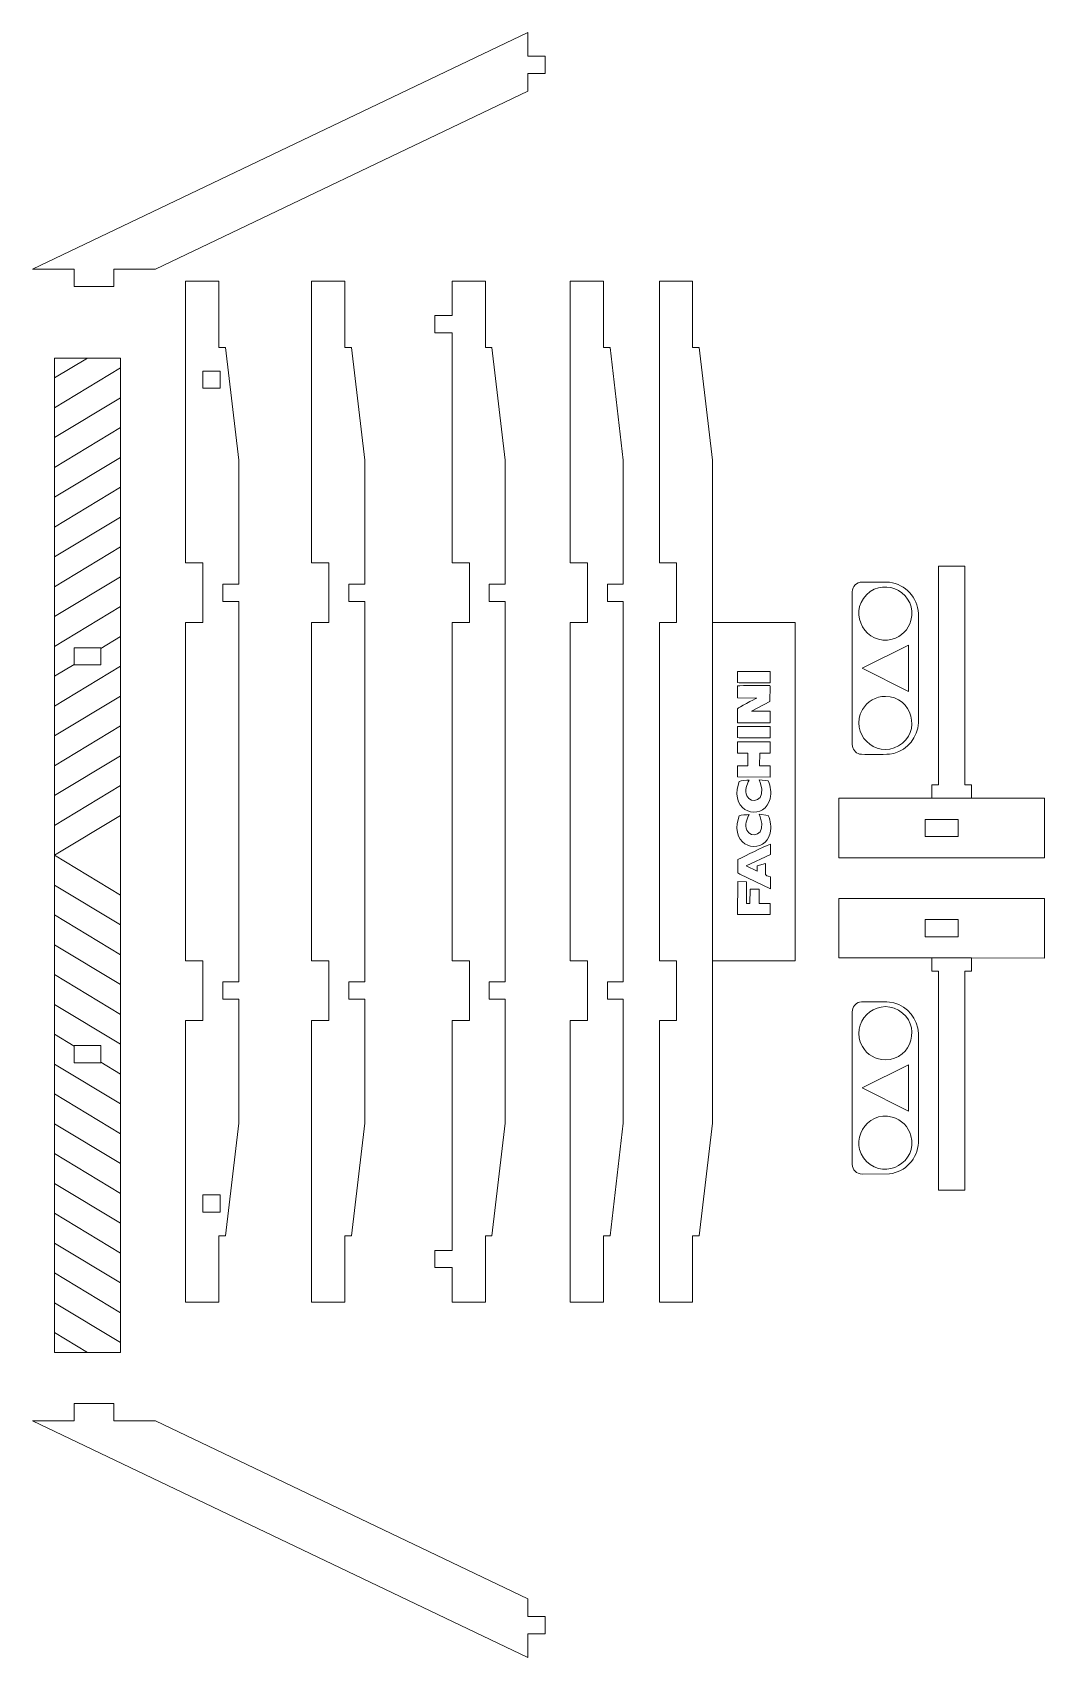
# Model space of a CAD drawing. Header units: centimetres. Extents: x -85 to 118, y -38 to 74.
# Drawn here: x -84.62 to -69.36, y -36.15 to -11.65 of the extents above; entities that cross this region are included whole.
import ezdxf

# ---------------------------------------------------------------- set-up
doc = ezdxf.new("R2010")
doc.units = ezdxf.units.CM
doc.header["$MEASUREMENT"] = 0

msp = doc.modelspace()

# ---------------------------------------------------------------- linework, layer by layer
at = {"lineweight": 9}
for points, knots in [([(-83.39231, -15.47604), (-83.39231, -15.47604), (-83.39231, -15.21606), (-83.39231, -15.21606), (-83.39231, -15.21606), (-83.39231, -15.21606), (-82.76474, -15.21606), (-82.76474, -15.21606), (-82.76474, -15.21606), (-82.76474, -15.21606), (-77.15073, -12.53289), (-77.15073, -12.53289), (-77.15073, -12.53289), (-77.15073, -12.53289), (-77.15073, -12.26291), (-77.15073, -12.26291), (-77.15073, -12.26291), (-77.15073, -12.26291), (-76.89074, -12.26291), (-76.89074, -12.26291), (-76.89074, -12.26291), (-76.89074, -12.26291), (-76.89074, -12.00292), (-76.89074, -12.00292), (-76.89074, -12.00292), (-76.89074, -12.00292), (-77.15073, -12.00292), (-77.15073, -12.00292), (-77.15073, -12.00292), (-77.15073, -12.00292), (-77.15073, -11.64626), (-77.15073, -11.64626), (-77.15073, -11.64626), (-77.15073, -11.64626), (-84.61983, -15.21606), (-84.61983, -15.21606), (-84.61983, -15.21606), (-84.61983, -15.21606), (-83.99227, -15.21606), (-83.99227, -15.21606), (-83.99227, -15.21606), (-83.99227, -15.21606), (-83.99227, -15.47604), (-83.99227, -15.47604), (-83.99227, -15.47604), (-83.99227, -15.47604), (-83.39231, -15.47604), (-83.39231, -15.47604)], [0, 0, 0, 0, 0.07692308, 0.07692308, 0.07692308, 0.07692308, 0.15384615, 0.15384615, 0.15384615, 0.15384615, 0.23076923, 0.23076923, 0.23076923, 0.23076923, 0.30769231, 0.30769231, 0.30769231, 0.30769231, 0.38461538, 0.38461538, 0.38461538, 0.38461538, 0.46153846, 0.46153846, 0.46153846, 0.46153846, 0.53846154, 0.53846154, 0.53846154, 0.53846154, 0.61538462, 0.61538462, 0.61538462, 0.61538462, 0.69230769, 0.69230769, 0.69230769, 0.69230769, 0.76923077, 0.76923077, 0.76923077, 0.76923077, 0.84615385, 0.84615385, 0.84615385, 0.84615385, 1, 1, 1, 1]), ([(-81.75046, -25.96543), (-81.75046, -25.96543), (-81.51048, -25.96543), (-81.51048, -25.96543), (-81.51048, -25.96543), (-81.51048, -25.96543), (-81.51048, -20.22577), (-81.51048, -20.22577), (-81.51048, -20.22577), (-81.51048, -20.22577), (-81.75046, -20.22577), (-81.75046, -20.22577), (-81.75046, -20.22577), (-81.75046, -20.22577), (-81.75046, -19.96578), (-81.75046, -19.96578), (-81.75046, -19.96578), (-81.75046, -19.96578), (-81.51048, -19.96578), (-81.51048, -19.96578), (-81.51048, -19.96578), (-81.51048, -19.96578), (-81.51048, -18.09589), (-81.51048, -18.09589), (-81.51048, -18.09589), (-81.51048, -18.09589), (-81.71047, -16.39599), (-81.71047, -16.39599), (-81.71047, -16.39599), (-81.71047, -16.39599), (-81.81046, -16.39599), (-81.81046, -16.39599), (-81.81046, -16.39599), (-81.81046, -16.39599), (-81.81046, -15.39605), (-81.81046, -15.39605), (-81.81046, -15.39605), (-81.81046, -15.39605), (-82.31043, -15.39605), (-82.31043, -15.39605), (-82.31043, -15.39605), (-82.31043, -15.39605), (-82.31043, -19.6458), (-82.31043, -19.6458), (-82.31043, -19.6458), (-82.31043, -19.6458), (-82.05044, -19.6458), (-82.05044, -19.6458), (-82.05044, -19.6458), (-82.05044, -19.6458), (-82.05044, -20.54575), (-82.05044, -20.54575), (-82.05044, -20.54575), (-82.05044, -20.54575), (-82.31043, -20.54575), (-82.31043, -20.54575), (-82.31043, -20.54575), (-82.31043, -20.54575), (-82.31043, -25.64545), (-82.31043, -25.64545), (-82.31043, -25.64545), (-82.31043, -25.64545), (-82.05044, -25.64545), (-82.05044, -25.64545), (-82.05044, -25.64545), (-82.05044, -25.64545), (-82.05044, -26.54539), (-82.05044, -26.54539), (-82.05044, -26.54539), (-82.05044, -26.54539), (-82.31043, -26.54539), (-82.31043, -26.54539), (-82.31043, -26.54539), (-82.31043, -26.54539), (-82.31043, -30.79515), (-82.31043, -30.79515), (-82.31043, -30.79515), (-82.31043, -30.79515), (-81.81046, -30.79515), (-81.81046, -30.79515), (-81.81046, -30.79515), (-81.81046, -30.79515), (-81.81046, -29.79521), (-81.81046, -29.79521), (-81.81046, -29.79521), (-81.81046, -29.79521), (-81.71047, -29.79521), (-81.71047, -29.79521), (-81.71047, -29.79521), (-81.71047, -29.79521), (-81.51048, -28.0953), (-81.51048, -28.0953), (-81.51048, -28.0953), (-81.51048, -28.0953), (-81.51048, -26.22541), (-81.51048, -26.22541), (-81.51048, -26.22541), (-81.51048, -26.22541), (-81.75046, -26.22541), (-81.75046, -26.22541), (-81.75046, -26.22541), (-81.75046, -26.22541), (-81.75046, -25.96543), (-81.75046, -25.96543)], [0, 0, 0, 0, 0.03703704, 0.03703704, 0.03703704, 0.03703704, 0.07407407, 0.07407407, 0.07407407, 0.07407407, 0.11111111, 0.11111111, 0.11111111, 0.11111111, 0.14814815, 0.14814815, 0.14814815, 0.14814815, 0.18518519, 0.18518519, 0.18518519, 0.18518519, 0.22222222, 0.22222222, 0.22222222, 0.22222222, 0.25925926, 0.25925926, 0.25925926, 0.25925926, 0.2962963, 0.2962963, 0.2962963, 0.2962963, 0.33333333, 0.33333333, 0.33333333, 0.33333333, 0.37037037, 0.37037037, 0.37037037, 0.37037037, 0.40740741, 0.40740741, 0.40740741, 0.40740741, 0.44444444, 0.44444444, 0.44444444, 0.44444444, 0.48148148, 0.48148148, 0.48148148, 0.48148148, 0.51851852, 0.51851852, 0.51851852, 0.51851852, 0.55555556, 0.55555556, 0.55555556, 0.55555556, 0.59259259, 0.59259259, 0.59259259, 0.59259259, 0.62962963, 0.62962963, 0.62962963, 0.62962963, 0.66666667, 0.66666667, 0.66666667, 0.66666667, 0.7037037, 0.7037037, 0.7037037, 0.7037037, 0.74074074, 0.74074074, 0.74074074, 0.74074074, 0.77777778, 0.77777778, 0.77777778, 0.77777778, 0.81481481, 0.81481481, 0.81481481, 0.81481481, 0.85185185, 0.85185185, 0.85185185, 0.85185185, 0.88888889, 0.88888889, 0.88888889, 0.88888889, 0.92592593, 0.92592593, 0.92592593, 0.92592593, 1, 1, 1, 1]), ([(-79.85057, -25.96543), (-79.85057, -25.96543), (-79.61059, -25.96543), (-79.61059, -25.96543), (-79.61059, -25.96543), (-79.61059, -25.96543), (-79.61059, -20.22577), (-79.61059, -20.22577), (-79.61059, -20.22577), (-79.61059, -20.22577), (-79.85057, -20.22577), (-79.85057, -20.22577), (-79.85057, -20.22577), (-79.85057, -20.22577), (-79.85057, -19.96578), (-79.85057, -19.96578), (-79.85057, -19.96578), (-79.85057, -19.96578), (-79.61059, -19.96578), (-79.61059, -19.96578), (-79.61059, -19.96578), (-79.61059, -19.96578), (-79.61059, -18.09589), (-79.61059, -18.09589), (-79.61059, -18.09589), (-79.61059, -18.09589), (-79.81058, -16.39599), (-79.81058, -16.39599), (-79.81058, -16.39599), (-79.81058, -16.39599), (-79.91057, -16.39599), (-79.91057, -16.39599), (-79.91057, -16.39599), (-79.91057, -16.39599), (-79.91057, -15.39605), (-79.91057, -15.39605), (-79.91057, -15.39605), (-79.91057, -15.39605), (-80.41054, -15.39605), (-80.41054, -15.39605), (-80.41054, -15.39605), (-80.41054, -15.39605), (-80.41054, -19.6458), (-80.41054, -19.6458), (-80.41054, -19.6458), (-80.41054, -19.6458), (-80.15056, -19.6458), (-80.15056, -19.6458), (-80.15056, -19.6458), (-80.15056, -19.6458), (-80.15056, -20.54575), (-80.15056, -20.54575), (-80.15056, -20.54575), (-80.15056, -20.54575), (-80.41054, -20.54575), (-80.41054, -20.54575), (-80.41054, -20.54575), (-80.41054, -20.54575), (-80.41054, -25.64545), (-80.41054, -25.64545), (-80.41054, -25.64545), (-80.41054, -25.64545), (-80.15056, -25.64545), (-80.15056, -25.64545), (-80.15056, -25.64545), (-80.15056, -25.64545), (-80.15056, -26.54539), (-80.15056, -26.54539), (-80.15056, -26.54539), (-80.15056, -26.54539), (-80.41054, -26.54539), (-80.41054, -26.54539), (-80.41054, -26.54539), (-80.41054, -26.54539), (-80.41054, -30.79515), (-80.41054, -30.79515), (-80.41054, -30.79515), (-80.41054, -30.79515), (-79.91057, -30.79515), (-79.91057, -30.79515), (-79.91057, -30.79515), (-79.91057, -30.79515), (-79.91057, -29.79521), (-79.91057, -29.79521), (-79.91057, -29.79521), (-79.91057, -29.79521), (-79.81058, -29.79521), (-79.81058, -29.79521), (-79.81058, -29.79521), (-79.81058, -29.79521), (-79.61059, -28.0953), (-79.61059, -28.0953), (-79.61059, -28.0953), (-79.61059, -28.0953), (-79.61059, -26.22541), (-79.61059, -26.22541), (-79.61059, -26.22541), (-79.61059, -26.22541), (-79.85057, -26.22541), (-79.85057, -26.22541), (-79.85057, -26.22541), (-79.85057, -26.22541), (-79.85057, -25.96543), (-79.85057, -25.96543)], [0, 0, 0, 0, 0.03703704, 0.03703704, 0.03703704, 0.03703704, 0.07407407, 0.07407407, 0.07407407, 0.07407407, 0.11111111, 0.11111111, 0.11111111, 0.11111111, 0.14814815, 0.14814815, 0.14814815, 0.14814815, 0.18518519, 0.18518519, 0.18518519, 0.18518519, 0.22222222, 0.22222222, 0.22222222, 0.22222222, 0.25925926, 0.25925926, 0.25925926, 0.25925926, 0.2962963, 0.2962963, 0.2962963, 0.2962963, 0.33333333, 0.33333333, 0.33333333, 0.33333333, 0.37037037, 0.37037037, 0.37037037, 0.37037037, 0.40740741, 0.40740741, 0.40740741, 0.40740741, 0.44444444, 0.44444444, 0.44444444, 0.44444444, 0.48148148, 0.48148148, 0.48148148, 0.48148148, 0.51851852, 0.51851852, 0.51851852, 0.51851852, 0.55555556, 0.55555556, 0.55555556, 0.55555556, 0.59259259, 0.59259259, 0.59259259, 0.59259259, 0.62962963, 0.62962963, 0.62962963, 0.62962963, 0.66666667, 0.66666667, 0.66666667, 0.66666667, 0.7037037, 0.7037037, 0.7037037, 0.7037037, 0.74074074, 0.74074074, 0.74074074, 0.74074074, 0.77777778, 0.77777778, 0.77777778, 0.77777778, 0.81481481, 0.81481481, 0.81481481, 0.81481481, 0.85185185, 0.85185185, 0.85185185, 0.85185185, 0.88888889, 0.88888889, 0.88888889, 0.88888889, 0.92592593, 0.92592593, 0.92592593, 0.92592593, 1, 1, 1, 1]), ([(-77.7307, -25.96543), (-77.7307, -25.96543), (-77.49071, -25.96543), (-77.49071, -25.96543), (-77.49071, -25.96543), (-77.49071, -25.96543), (-77.49071, -20.22577), (-77.49071, -20.22577), (-77.49071, -20.22577), (-77.49071, -20.22577), (-77.7307, -20.22577), (-77.7307, -20.22577), (-77.7307, -20.22577), (-77.7307, -20.22577), (-77.7307, -19.96578), (-77.7307, -19.96578), (-77.7307, -19.96578), (-77.7307, -19.96578), (-77.49071, -19.96578), (-77.49071, -19.96578), (-77.49071, -19.96578), (-77.49071, -19.96578), (-77.49071, -18.09589), (-77.49071, -18.09589), (-77.49071, -18.09589), (-77.49071, -18.09589), (-77.6907, -16.39599), (-77.6907, -16.39599), (-77.6907, -16.39599), (-77.6907, -16.39599), (-77.79069, -16.39599), (-77.79069, -16.39599), (-77.79069, -16.39599), (-77.79069, -16.39599), (-77.79069, -15.39605), (-77.79069, -15.39605), (-77.79069, -15.39605), (-77.79069, -15.39605), (-78.29066, -15.39605), (-78.29066, -15.39605), (-78.29066, -15.39605), (-78.29066, -15.39605), (-78.29066, -15.91602), (-78.29066, -15.91602), (-78.29066, -15.91602), (-78.29066, -15.91602), (-78.55065, -15.91602), (-78.55065, -15.91602), (-78.55065, -15.91602), (-78.55065, -15.91602), (-78.55065, -16.176), (-78.55065, -16.176), (-78.55065, -16.176), (-78.55065, -16.176), (-78.29066, -16.176), (-78.29066, -16.176), (-78.29066, -16.176), (-78.29066, -16.176), (-78.29066, -19.6458), (-78.29066, -19.6458), (-78.29066, -19.6458), (-78.29066, -19.6458), (-78.03068, -19.6458), (-78.03068, -19.6458), (-78.03068, -19.6458), (-78.03068, -19.6458), (-78.03068, -20.54575), (-78.03068, -20.54575), (-78.03068, -20.54575), (-78.03068, -20.54575), (-78.29066, -20.54575), (-78.29066, -20.54575), (-78.29066, -20.54575), (-78.29066, -20.54575), (-78.29066, -25.64545), (-78.29066, -25.64545), (-78.29066, -25.64545), (-78.29066, -25.64545), (-78.03068, -25.64545), (-78.03068, -25.64545), (-78.03068, -25.64545), (-78.03068, -25.64545), (-78.03068, -26.54539), (-78.03068, -26.54539), (-78.03068, -26.54539), (-78.03068, -26.54539), (-78.29066, -26.54539), (-78.29066, -26.54539), (-78.29066, -26.54539), (-78.29066, -26.54539), (-78.29066, -30.01519), (-78.29066, -30.01519), (-78.29066, -30.01519), (-78.29066, -30.01519), (-78.55065, -30.01519), (-78.55065, -30.01519), (-78.55065, -30.01519), (-78.55065, -30.01519), (-78.55065, -30.27518), (-78.55065, -30.27518), (-78.55065, -30.27518), (-78.55065, -30.27518), (-78.29066, -30.27518), (-78.29066, -30.27518), (-78.29066, -30.27518), (-78.29066, -30.27518), (-78.29066, -30.79515), (-78.29066, -30.79515), (-78.29066, -30.79515), (-78.29066, -30.79515), (-77.79069, -30.79515), (-77.79069, -30.79515), (-77.79069, -30.79515), (-77.79069, -30.79515), (-77.79069, -29.79521), (-77.79069, -29.79521), (-77.79069, -29.79521), (-77.79069, -29.79521), (-77.6907, -29.79521), (-77.6907, -29.79521), (-77.6907, -29.79521), (-77.6907, -29.79521), (-77.49071, -28.0953), (-77.49071, -28.0953), (-77.49071, -28.0953), (-77.49071, -28.0953), (-77.49071, -26.22541), (-77.49071, -26.22541), (-77.49071, -26.22541), (-77.49071, -26.22541), (-77.7307, -26.22541), (-77.7307, -26.22541), (-77.7307, -26.22541), (-77.7307, -26.22541), (-77.7307, -25.96543), (-77.7307, -25.96543)], [0, 0, 0, 0, 0.02857143, 0.02857143, 0.02857143, 0.02857143, 0.05714286, 0.05714286, 0.05714286, 0.05714286, 0.08571429, 0.08571429, 0.08571429, 0.08571429, 0.11428571, 0.11428571, 0.11428571, 0.11428571, 0.14285714, 0.14285714, 0.14285714, 0.14285714, 0.17142857, 0.17142857, 0.17142857, 0.17142857, 0.2, 0.2, 0.2, 0.2, 0.22857143, 0.22857143, 0.22857143, 0.22857143, 0.25714286, 0.25714286, 0.25714286, 0.25714286, 0.28571429, 0.28571429, 0.28571429, 0.28571429, 0.31428571, 0.31428571, 0.31428571, 0.31428571, 0.34285714, 0.34285714, 0.34285714, 0.34285714, 0.37142857, 0.37142857, 0.37142857, 0.37142857, 0.4, 0.4, 0.4, 0.4, 0.42857143, 0.42857143, 0.42857143, 0.42857143, 0.45714286, 0.45714286, 0.45714286, 0.45714286, 0.48571429, 0.48571429, 0.48571429, 0.48571429, 0.51428571, 0.51428571, 0.51428571, 0.51428571, 0.54285714, 0.54285714, 0.54285714, 0.54285714, 0.57142857, 0.57142857, 0.57142857, 0.57142857, 0.6, 0.6, 0.6, 0.6, 0.62857143, 0.62857143, 0.62857143, 0.62857143, 0.65714286, 0.65714286, 0.65714286, 0.65714286, 0.68571429, 0.68571429, 0.68571429, 0.68571429, 0.71428571, 0.71428571, 0.71428571, 0.71428571, 0.74285714, 0.74285714, 0.74285714, 0.74285714, 0.77142857, 0.77142857, 0.77142857, 0.77142857, 0.8, 0.8, 0.8, 0.8, 0.82857143, 0.82857143, 0.82857143, 0.82857143, 0.85714286, 0.85714286, 0.85714286, 0.85714286, 0.88571429, 0.88571429, 0.88571429, 0.88571429, 0.91428571, 0.91428571, 0.91428571, 0.91428571, 0.94285714, 0.94285714, 0.94285714, 0.94285714, 1, 1, 1, 1]), ([(-75.9508, -25.96543), (-75.9508, -25.96543), (-75.71081, -25.96543), (-75.71081, -25.96543), (-75.71081, -25.96543), (-75.71081, -25.96543), (-75.71081, -20.22577), (-75.71081, -20.22577), (-75.71081, -20.22577), (-75.71081, -20.22577), (-75.9508, -20.22577), (-75.9508, -20.22577), (-75.9508, -20.22577), (-75.9508, -20.22577), (-75.9508, -19.96578), (-75.9508, -19.96578), (-75.9508, -19.96578), (-75.9508, -19.96578), (-75.71081, -19.96578), (-75.71081, -19.96578), (-75.71081, -19.96578), (-75.71081, -19.96578), (-75.71081, -18.09589), (-75.71081, -18.09589), (-75.71081, -18.09589), (-75.71081, -18.09589), (-75.9108, -16.39599), (-75.9108, -16.39599), (-75.9108, -16.39599), (-75.9108, -16.39599), (-76.0108, -16.39599), (-76.0108, -16.39599), (-76.0108, -16.39599), (-76.0108, -16.39599), (-76.0108, -15.39605), (-76.0108, -15.39605), (-76.0108, -15.39605), (-76.0108, -15.39605), (-76.51077, -15.39605), (-76.51077, -15.39605), (-76.51077, -15.39605), (-76.51077, -15.39605), (-76.51077, -19.6458), (-76.51077, -19.6458), (-76.51077, -19.6458), (-76.51077, -19.6458), (-76.25078, -19.6458), (-76.25078, -19.6458), (-76.25078, -19.6458), (-76.25078, -19.6458), (-76.25078, -20.54575), (-76.25078, -20.54575), (-76.25078, -20.54575), (-76.25078, -20.54575), (-76.51077, -20.54575), (-76.51077, -20.54575), (-76.51077, -20.54575), (-76.51077, -20.54575), (-76.51077, -25.64545), (-76.51077, -25.64545), (-76.51077, -25.64545), (-76.51077, -25.64545), (-76.25078, -25.64545), (-76.25078, -25.64545), (-76.25078, -25.64545), (-76.25078, -25.64545), (-76.25078, -26.54539), (-76.25078, -26.54539), (-76.25078, -26.54539), (-76.25078, -26.54539), (-76.51077, -26.54539), (-76.51077, -26.54539), (-76.51077, -26.54539), (-76.51077, -26.54539), (-76.51077, -30.79515), (-76.51077, -30.79515), (-76.51077, -30.79515), (-76.51077, -30.79515), (-76.0108, -30.79515), (-76.0108, -30.79515), (-76.0108, -30.79515), (-76.0108, -30.79515), (-76.0108, -29.79521), (-76.0108, -29.79521), (-76.0108, -29.79521), (-76.0108, -29.79521), (-75.9108, -29.79521), (-75.9108, -29.79521), (-75.9108, -29.79521), (-75.9108, -29.79521), (-75.71081, -28.0953), (-75.71081, -28.0953), (-75.71081, -28.0953), (-75.71081, -28.0953), (-75.71081, -26.22541), (-75.71081, -26.22541), (-75.71081, -26.22541), (-75.71081, -26.22541), (-75.9508, -26.22541), (-75.9508, -26.22541), (-75.9508, -26.22541), (-75.9508, -26.22541), (-75.9508, -25.96543), (-75.9508, -25.96543)], [0, 0, 0, 0, 0.03703704, 0.03703704, 0.03703704, 0.03703704, 0.07407407, 0.07407407, 0.07407407, 0.07407407, 0.11111111, 0.11111111, 0.11111111, 0.11111111, 0.14814815, 0.14814815, 0.14814815, 0.14814815, 0.18518519, 0.18518519, 0.18518519, 0.18518519, 0.22222222, 0.22222222, 0.22222222, 0.22222222, 0.25925926, 0.25925926, 0.25925926, 0.25925926, 0.2962963, 0.2962963, 0.2962963, 0.2962963, 0.33333333, 0.33333333, 0.33333333, 0.33333333, 0.37037037, 0.37037037, 0.37037037, 0.37037037, 0.40740741, 0.40740741, 0.40740741, 0.40740741, 0.44444444, 0.44444444, 0.44444444, 0.44444444, 0.48148148, 0.48148148, 0.48148148, 0.48148148, 0.51851852, 0.51851852, 0.51851852, 0.51851852, 0.55555556, 0.55555556, 0.55555556, 0.55555556, 0.59259259, 0.59259259, 0.59259259, 0.59259259, 0.62962963, 0.62962963, 0.62962963, 0.62962963, 0.66666667, 0.66666667, 0.66666667, 0.66666667, 0.7037037, 0.7037037, 0.7037037, 0.7037037, 0.74074074, 0.74074074, 0.74074074, 0.74074074, 0.77777778, 0.77777778, 0.77777778, 0.77777778, 0.81481481, 0.81481481, 0.81481481, 0.81481481, 0.85185185, 0.85185185, 0.85185185, 0.85185185, 0.88888889, 0.88888889, 0.88888889, 0.88888889, 0.92592593, 0.92592593, 0.92592593, 0.92592593, 1, 1, 1, 1]), ([(-74.36589, -25.64545), (-74.36589, -25.64545), (-73.11597, -25.64545), (-73.11597, -25.64545), (-73.11597, -25.64545), (-73.11597, -25.64545), (-73.11597, -20.54575), (-73.11597, -20.54575), (-73.11597, -20.54575), (-73.11597, -20.54575), (-74.36589, -20.54575), (-74.36589, -20.54575), (-74.36589, -20.54575), (-74.36589, -20.54575), (-74.36589, -18.09589), (-74.36589, -18.09589), (-74.36589, -18.09589), (-74.36589, -18.09589), (-74.56588, -16.39599), (-74.56588, -16.39599), (-74.56588, -16.39599), (-74.56588, -16.39599), (-74.66587, -16.39599), (-74.66587, -16.39599), (-74.66587, -16.39599), (-74.66587, -16.39599), (-74.66587, -15.39605), (-74.66587, -15.39605), (-74.66587, -15.39605), (-74.66587, -15.39605), (-75.16585, -15.39605), (-75.16585, -15.39605), (-75.16585, -15.39605), (-75.16585, -15.39605), (-75.16585, -19.6458), (-75.16585, -19.6458), (-75.16585, -19.6458), (-75.16585, -19.6458), (-74.90586, -19.6458), (-74.90586, -19.6458), (-74.90586, -19.6458), (-74.90586, -19.6458), (-74.90586, -20.54575), (-74.90586, -20.54575), (-74.90586, -20.54575), (-74.90586, -20.54575), (-75.16585, -20.54575), (-75.16585, -20.54575), (-75.16585, -20.54575), (-75.16585, -20.54575), (-75.16585, -25.64545), (-75.16585, -25.64545), (-75.16585, -25.64545), (-75.16585, -25.64545), (-74.90586, -25.64545), (-74.90586, -25.64545), (-74.90586, -25.64545), (-74.90586, -25.64545), (-74.90586, -26.54539), (-74.90586, -26.54539), (-74.90586, -26.54539), (-74.90586, -26.54539), (-75.16585, -26.54539), (-75.16585, -26.54539), (-75.16585, -26.54539), (-75.16585, -26.54539), (-75.16585, -30.79515), (-75.16585, -30.79515), (-75.16585, -30.79515), (-75.16585, -30.79515), (-74.66587, -30.79515), (-74.66587, -30.79515), (-74.66587, -30.79515), (-74.66587, -30.79515), (-74.66587, -29.79521), (-74.66587, -29.79521), (-74.66587, -29.79521), (-74.66587, -29.79521), (-74.56588, -29.79521), (-74.56588, -29.79521), (-74.56588, -29.79521), (-74.56588, -29.79521), (-74.36589, -28.0953), (-74.36589, -28.0953), (-74.36589, -28.0953), (-74.36589, -28.0953), (-74.36589, -25.64545), (-74.36589, -25.64545)], [0, 0, 0, 0, 0.04347826, 0.04347826, 0.04347826, 0.04347826, 0.08695652, 0.08695652, 0.08695652, 0.08695652, 0.13043478, 0.13043478, 0.13043478, 0.13043478, 0.17391304, 0.17391304, 0.17391304, 0.17391304, 0.2173913, 0.2173913, 0.2173913, 0.2173913, 0.26086957, 0.26086957, 0.26086957, 0.26086957, 0.30434783, 0.30434783, 0.30434783, 0.30434783, 0.34782609, 0.34782609, 0.34782609, 0.34782609, 0.39130435, 0.39130435, 0.39130435, 0.39130435, 0.43478261, 0.43478261, 0.43478261, 0.43478261, 0.47826087, 0.47826087, 0.47826087, 0.47826087, 0.52173913, 0.52173913, 0.52173913, 0.52173913, 0.56521739, 0.56521739, 0.56521739, 0.56521739, 0.60869565, 0.60869565, 0.60869565, 0.60869565, 0.65217391, 0.65217391, 0.65217391, 0.65217391, 0.69565217, 0.69565217, 0.69565217, 0.69565217, 0.73913043, 0.73913043, 0.73913043, 0.73913043, 0.7826087, 0.7826087, 0.7826087, 0.7826087, 0.82608696, 0.82608696, 0.82608696, 0.82608696, 0.86956522, 0.86956522, 0.86956522, 0.86956522, 0.91304348, 0.91304348, 0.91304348, 0.91304348, 1, 1, 1, 1]), ([(-83.29037, -16.55598), (-83.29037, -16.55598), (-83.29037, -31.5551), (-83.29037, -31.5551), (-83.29037, -31.5551), (-83.62368, -31.5551), (-83.957, -31.5551), (-84.29031, -31.5551), (-84.29031, -31.5551), (-84.29031, -31.5551), (-84.29031, -16.55598), (-84.29031, -16.55598), (-84.29031, -16.55598), (-84.29031, -16.55598), (-83.29037, -16.55598), (-83.29037, -16.55598)], [0, 0, 0, 0, 0.2, 0.2, 0.2, 0.2, 0.4, 0.4, 0.4, 0.4, 0.6, 0.6, 0.6, 0.6, 1, 1, 1, 1]), ([(-82.05044, -17.01263), (-82.05044, -17.01263), (-81.79046, -17.01263), (-81.79046, -17.01263), (-81.79046, -17.01263), (-81.79046, -17.01263), (-81.79046, -16.75264), (-81.79046, -16.75264), (-81.79046, -16.75264), (-81.79046, -16.75264), (-82.05044, -16.75264), (-82.05044, -16.75264), (-82.05044, -16.75264), (-82.05044, -16.75264), (-82.05044, -17.01263), (-82.05044, -17.01263)], [0, 0, 0, 0, 0.2, 0.2, 0.2, 0.2, 0.4, 0.4, 0.4, 0.4, 0.6, 0.6, 0.6, 0.6, 1, 1, 1, 1]), ([(-71.05836, -23.19421), (-71.05836, -23.19421), (-71.05717, -23.1954), (-71.05717, -23.1954), (-71.05717, -23.1954), (-71.05717, -23.1954), (-72.45827, -23.1954), (-72.45827, -23.1954), (-72.45827, -23.1954), (-72.45827, -23.1954), (-72.45827, -24.09415), (-72.45827, -24.09415), (-72.45827, -24.09415), (-72.45827, -24.09415), (-69.35846, -24.09415), (-69.35846, -24.09415), (-69.35846, -24.09415), (-69.35846, -24.09415), (-69.35846, -23.19421), (-69.35846, -23.19421), (-69.35846, -23.19421), (-69.35846, -23.19421), (-70.45839, -23.1954), (-70.45839, -23.1954), (-70.45839, -23.1954), (-70.45839, -23.1954), (-70.45839, -23.19421), (-70.45839, -23.19421), (-70.45839, -23.19421), (-70.45839, -23.19421), (-70.45839, -22.99422), (-70.45839, -22.99422), (-70.45839, -22.99422), (-70.45839, -22.99422), (-70.55838, -22.99422), (-70.55838, -22.99422), (-70.55838, -22.99422), (-70.55838, -22.99422), (-70.55838, -19.69441), (-70.55838, -19.69441), (-70.55838, -19.69441), (-70.55838, -19.69441), (-70.95836, -19.69441), (-70.95836, -19.69441), (-70.95836, -19.69441), (-70.95836, -19.69441), (-70.95836, -22.99422), (-70.95836, -22.99422), (-70.95836, -22.99422), (-70.95836, -22.99422), (-71.05836, -22.99422), (-71.05836, -22.99422), (-71.05836, -22.99422), (-71.05836, -22.99422), (-71.05836, -23.19421), (-71.05836, -23.19421)], [0, 0, 0, 0, 0.06666667, 0.06666667, 0.06666667, 0.06666667, 0.13333333, 0.13333333, 0.13333333, 0.13333333, 0.2, 0.2, 0.2, 0.2, 0.26666667, 0.26666667, 0.26666667, 0.26666667, 0.33333333, 0.33333333, 0.33333333, 0.33333333, 0.4, 0.4, 0.4, 0.4, 0.46666667, 0.46666667, 0.46666667, 0.46666667, 0.53333333, 0.53333333, 0.53333333, 0.53333333, 0.6, 0.6, 0.6, 0.6, 0.66666667, 0.66666667, 0.66666667, 0.66666667, 0.73333333, 0.73333333, 0.73333333, 0.73333333, 0.8, 0.8, 0.8, 0.8, 0.86666667, 0.86666667, 0.86666667, 0.86666667, 1, 1, 1, 1]), ([(-83.59035, -20.92572), (-83.59035, -20.92572), (-83.99033, -20.92572), (-83.99033, -20.92572), (-83.99033, -20.92572), (-83.99033, -20.92572), (-83.99033, -21.18571), (-83.99033, -21.18571), (-83.99033, -21.18571), (-83.99033, -21.18571), (-83.59035, -21.18571), (-83.59035, -21.18571), (-83.59035, -21.18571), (-83.59035, -21.18571), (-83.59035, -20.92572), (-83.59035, -20.92572)], [0, 0, 0, 0, 0.2, 0.2, 0.2, 0.2, 0.4, 0.4, 0.4, 0.4, 0.6, 0.6, 0.6, 0.6, 1, 1, 1, 1]), ([(-70.65838, -23.77417), (-70.65838, -23.77417), (-70.65838, -23.51419), (-70.65838, -23.51419), (-70.65838, -23.51419), (-70.65838, -23.51419), (-71.15835, -23.51419), (-71.15835, -23.51419), (-71.15835, -23.51419), (-71.15835, -23.51419), (-71.15835, -23.77417), (-71.15835, -23.77417), (-71.15835, -23.77417), (-71.15835, -23.77417), (-70.65838, -23.77417), (-70.65838, -23.77417)], [0, 0, 0, 0, 0.2, 0.2, 0.2, 0.2, 0.4, 0.4, 0.4, 0.4, 0.6, 0.6, 0.6, 0.6, 1, 1, 1, 1]), ([(-71.05836, -25.60545), (-71.05836, -25.60545), (-71.05717, -25.60426), (-71.05717, -25.60426), (-71.05717, -25.60426), (-71.05717, -25.60426), (-72.45827, -25.60426), (-72.45827, -25.60426), (-72.45827, -25.60426), (-72.45827, -25.60426), (-72.45827, -24.70551), (-72.45827, -24.70551), (-72.45827, -24.70551), (-72.45827, -24.70551), (-69.35846, -24.70551), (-69.35846, -24.70551), (-69.35846, -24.70551), (-69.35846, -24.70551), (-69.35846, -25.60545), (-69.35846, -25.60545), (-69.35846, -25.60545), (-69.35846, -25.60545), (-70.45839, -25.60426), (-70.45839, -25.60426), (-70.45839, -25.60426), (-70.45839, -25.60426), (-70.45839, -25.60545), (-70.45839, -25.60545), (-70.45839, -25.60545), (-70.45839, -25.60545), (-70.45839, -25.80544), (-70.45839, -25.80544), (-70.45839, -25.80544), (-70.45839, -25.80544), (-70.55838, -25.80544), (-70.55838, -25.80544), (-70.55838, -25.80544), (-70.55838, -25.80544), (-70.55838, -29.10525), (-70.55838, -29.10525), (-70.55838, -29.10525), (-70.55838, -29.10525), (-70.95836, -29.10525), (-70.95836, -29.10525), (-70.95836, -29.10525), (-70.95836, -29.10525), (-70.95836, -25.80544), (-70.95836, -25.80544), (-70.95836, -25.80544), (-70.95836, -25.80544), (-71.05836, -25.80544), (-71.05836, -25.80544), (-71.05836, -25.80544), (-71.05836, -25.80544), (-71.05836, -25.60545), (-71.05836, -25.60545)], [0, 0, 0, 0, 0.06666667, 0.06666667, 0.06666667, 0.06666667, 0.13333333, 0.13333333, 0.13333333, 0.13333333, 0.2, 0.2, 0.2, 0.2, 0.26666667, 0.26666667, 0.26666667, 0.26666667, 0.33333333, 0.33333333, 0.33333333, 0.33333333, 0.4, 0.4, 0.4, 0.4, 0.46666667, 0.46666667, 0.46666667, 0.46666667, 0.53333333, 0.53333333, 0.53333333, 0.53333333, 0.6, 0.6, 0.6, 0.6, 0.66666667, 0.66666667, 0.66666667, 0.66666667, 0.73333333, 0.73333333, 0.73333333, 0.73333333, 0.8, 0.8, 0.8, 0.8, 0.86666667, 0.86666667, 0.86666667, 0.86666667, 1, 1, 1, 1]), ([(-70.65838, -25.02549), (-70.65838, -25.02549), (-70.65838, -25.28547), (-70.65838, -25.28547), (-70.65838, -25.28547), (-70.65838, -25.28547), (-71.15835, -25.28547), (-71.15835, -25.28547), (-71.15835, -25.28547), (-71.15835, -25.28547), (-71.15835, -25.02549), (-71.15835, -25.02549), (-71.15835, -25.02549), (-71.15835, -25.02549), (-70.65838, -25.02549), (-70.65838, -25.02549)], [0, 0, 0, 0, 0.2, 0.2, 0.2, 0.2, 0.4, 0.4, 0.4, 0.4, 0.6, 0.6, 0.6, 0.6, 1, 1, 1, 1]), ([(-83.99033, -26.92537), (-83.99033, -26.92537), (-83.59035, -26.92537), (-83.59035, -26.92537), (-83.59035, -26.92537), (-83.59035, -26.92537), (-83.59035, -27.18536), (-83.59035, -27.18536), (-83.59035, -27.18536), (-83.59035, -27.18536), (-83.99033, -27.18536), (-83.99033, -27.18536), (-83.99033, -27.18536), (-83.99033, -27.18536), (-83.99033, -26.92537), (-83.99033, -26.92537)], [0, 0, 0, 0, 0.2, 0.2, 0.2, 0.2, 0.4, 0.4, 0.4, 0.4, 0.6, 0.6, 0.6, 0.6, 1, 1, 1, 1]), ([(-82.05044, -29.43855), (-82.05044, -29.43855), (-81.79046, -29.43855), (-81.79046, -29.43855), (-81.79046, -29.43855), (-81.79046, -29.43855), (-81.79046, -29.17857), (-81.79046, -29.17857), (-81.79046, -29.17857), (-81.79046, -29.17857), (-82.05044, -29.17857), (-82.05044, -29.17857), (-82.05044, -29.17857), (-82.05044, -29.17857), (-82.05044, -29.43855), (-82.05044, -29.43855)], [0, 0, 0, 0, 0.2, 0.2, 0.2, 0.2, 0.4, 0.4, 0.4, 0.4, 0.6, 0.6, 0.6, 0.6, 1, 1, 1, 1]), ([(-77.15073, -35.26821), (-77.15073, -35.26821), (-82.76474, -32.58504), (-82.76474, -32.58504), (-82.76474, -32.58504), (-82.76474, -32.58504), (-83.39231, -32.58504), (-83.39231, -32.58504), (-83.39231, -32.58504), (-83.39231, -32.58504), (-83.39231, -32.32506), (-83.39231, -32.32506), (-83.39231, -32.32506), (-83.39231, -32.32506), (-83.99227, -32.32506), (-83.99227, -32.32506), (-83.99227, -32.32506), (-83.99227, -32.32506), (-83.99227, -32.58504), (-83.99227, -32.58504), (-83.99227, -32.58504), (-83.99227, -32.58504), (-84.61983, -32.58504), (-84.61983, -32.58504), (-84.61983, -32.58504), (-84.61983, -32.58504), (-77.15073, -36.15483), (-77.15073, -36.15483), (-77.15073, -36.15483), (-77.15073, -36.15483), (-77.15073, -35.79818), (-77.15073, -35.79818), (-77.15073, -35.79818), (-77.15073, -35.79818), (-76.89074, -35.79818), (-76.89074, -35.79818), (-76.89074, -35.79818), (-76.89074, -35.79818), (-76.89074, -35.5382), (-76.89074, -35.5382), (-76.89074, -35.5382), (-76.89074, -35.5382), (-77.15073, -35.5382), (-77.15073, -35.5382), (-77.15073, -35.5382), (-77.15073, -35.5382), (-77.15073, -35.26821), (-77.15073, -35.26821)], [0, 0, 0, 0, 0.07692308, 0.07692308, 0.07692308, 0.07692308, 0.15384615, 0.15384615, 0.15384615, 0.15384615, 0.23076923, 0.23076923, 0.23076923, 0.23076923, 0.30769231, 0.30769231, 0.30769231, 0.30769231, 0.38461538, 0.38461538, 0.38461538, 0.38461538, 0.46153846, 0.46153846, 0.46153846, 0.46153846, 0.53846154, 0.53846154, 0.53846154, 0.53846154, 0.61538462, 0.61538462, 0.61538462, 0.61538462, 0.69230769, 0.69230769, 0.69230769, 0.69230769, 0.76923077, 0.76923077, 0.76923077, 0.76923077, 0.84615385, 0.84615385, 0.84615385, 0.84615385, 1, 1, 1, 1])]:
    msp.add_open_spline(points, degree=3, knots=knots, dxfattribs=at)
at = {"color": 140, "lineweight": 9}
for points in [[(-84.29031, -16.85596), (-84.29031, -16.85596), (-83.79034, -16.55598), (-83.79034, -16.55598)], [(-83.29037, -16.70597), (-83.29037, -16.70597), (-84.29031, -17.30593), (-84.29031, -17.30593)], [(-84.29031, -17.75591), (-84.29031, -17.75591), (-83.29037, -17.15594), (-83.29037, -17.15594)], [(-83.29037, -17.60592), (-83.29037, -17.60592), (-84.29031, -18.20588), (-84.29031, -18.20588)], [(-83.29037, -18.05589), (-83.29037, -18.05589), (-84.29031, -18.65586), (-84.29031, -18.65586)], [(-84.29031, -19.10583), (-84.29031, -19.10583), (-83.29037, -18.50587), (-83.29037, -18.50587)], [(-83.29037, -18.95584), (-83.29037, -18.95584), (-84.29031, -19.5558), (-84.29031, -19.5558)], [(-83.29037, -19.40581), (-83.29037, -19.40581), (-84.29031, -20.00578), (-84.29031, -20.00578)], [(-84.29031, -20.45575), (-84.29031, -20.45575), (-83.29037, -19.85579), (-83.29037, -19.85579)], [(-83.29037, -20.30576), (-83.29037, -20.30576), (-84.29031, -20.90572), (-84.29031, -20.90572)], [(-74.36589, -25.64545), (-74.36589, -25.64545), (-74.36589, -20.54575), (-74.36589, -20.54575)], [(-83.29037, -20.75573), (-83.29037, -20.75573), (-83.59035, -20.93572), (-83.59035, -20.93572)], [(-83.99033, -21.17571), (-83.99033, -21.17571), (-84.29031, -21.3557), (-84.29031, -21.3557)], [(-84.29031, -21.80567), (-84.29031, -21.80567), (-83.29037, -21.20571), (-83.29037, -21.20571)], [(-83.29037, -21.65568), (-83.29037, -21.65568), (-84.29031, -22.25565), (-84.29031, -22.25565)], [(-83.29037, -22.10566), (-83.29037, -22.10566), (-84.29031, -22.70562), (-84.29031, -22.70562)], [(-83.29037, -22.55563), (-83.29037, -22.55563), (-84.29031, -23.15559), (-84.29031, -23.15559)], [(-83.29037, -23.0056), (-83.29037, -23.0056), (-84.29031, -23.60557), (-84.29031, -23.60557)], [(-71.05717, -23.1954), (-71.05717, -23.1954), (-70.45839, -23.1954), (-70.45839, -23.1954)], [(-83.29037, -25.10548), (-83.29037, -25.10548), (-84.29031, -24.50551), (-84.29031, -24.50551)], [(-84.29031, -24.95549), (-84.29031, -24.95549), (-83.29037, -25.55545), (-83.29037, -25.55545)], [(-83.29037, -26.00543), (-83.29037, -26.00543), (-84.29031, -25.40546), (-84.29031, -25.40546)], [(-71.05717, -25.60426), (-71.05717, -25.60426), (-70.45839, -25.60426), (-70.45839, -25.60426)], [(-84.29031, -25.85543), (-84.29031, -25.85543), (-83.29037, -26.4554), (-83.29037, -26.4554)], [(-83.29037, -26.90538), (-83.29037, -26.90538), (-84.29031, -26.30541), (-84.29031, -26.30541)], [(-84.29031, -26.75538), (-84.29031, -26.75538), (-83.99033, -26.93537), (-83.99033, -26.93537)], [(-83.59035, -27.17536), (-83.59035, -27.17536), (-83.29037, -27.35535), (-83.29037, -27.35535)], [(-84.29031, -27.20536), (-84.29031, -27.20536), (-83.29037, -27.80532), (-83.29037, -27.80532)], [(-83.29037, -28.2553), (-83.29037, -28.2553), (-84.29031, -27.65533), (-84.29031, -27.65533)], [(-84.29031, -28.1053), (-84.29031, -28.1053), (-83.29037, -28.70527), (-83.29037, -28.70527)], [(-83.29037, -29.15524), (-83.29037, -29.15524), (-84.29031, -28.55528), (-84.29031, -28.55528)], [(-83.29037, -29.60522), (-83.29037, -29.60522), (-84.29031, -29.00525), (-84.29031, -29.00525)], [(-84.29031, -29.45523), (-84.29031, -29.45523), (-83.29037, -30.05519), (-83.29037, -30.05519)], [(-84.29031, -29.9052), (-84.29031, -29.9052), (-83.29037, -30.50517), (-83.29037, -30.50517)], [(-83.29037, -30.95514), (-83.29037, -30.95514), (-84.29031, -30.35518), (-84.29031, -30.35518)], [(-84.29031, -30.80515), (-84.29031, -30.80515), (-83.29037, -31.40511), (-83.29037, -31.40511)], [(-84.29031, -31.25512), (-84.29031, -31.25512), (-83.79034, -31.5551), (-83.79034, -31.5551)]]:
    msp.add_open_spline(points, degree=3, dxfattribs=at)
for points, knots in [([(-71.37197, -20.51289), (-71.26668, -20.11969), (-71.75333, -19.83873), (-72.04114, -20.12654), (-72.04114, -20.12654), (-72.32895, -20.41435), (-72.048, -20.90099), (-71.65479, -20.79571), (-71.65479, -20.79571), (-71.5169, -20.75879), (-71.40886, -20.65081), (-71.37197, -20.51289)], [0, 0, 0, 0, 0.25, 0.25, 0.25, 0.25, 0.5, 0.5, 0.5, 0.5, 1, 1, 1, 1]), ([(-71.40834, -20.88434), (-71.40834, -20.88434), (-72.10829, -21.23432), (-72.10829, -21.23432), (-72.10829, -21.23432), (-72.10829, -21.23432), (-71.40834, -21.5843), (-71.40834, -21.5843), (-71.40834, -21.5843), (-71.40834, -21.5843), (-71.40834, -20.88434), (-71.40834, -20.88434)], [0, 0, 0, 0, 0.25, 0.25, 0.25, 0.25, 0.5, 0.5, 0.5, 0.5, 1, 1, 1, 1]), ([(-73.4955, -21.4543), (-73.4955, -21.4543), (-73.96527, -21.4543), (-73.96527, -21.4543), (-73.96527, -21.4543), (-73.96527, -21.4543), (-73.98636, -21.4479), (-73.98636, -21.4479), (-73.98636, -21.4479), (-73.98636, -21.4479), (-73.98636, -21.28327), (-73.98636, -21.28327), (-73.98636, -21.28327), (-73.98636, -21.28327), (-73.4955, -21.28327), (-73.4955, -21.28327), (-73.4955, -21.28327), (-73.4955, -21.28327), (-73.4955, -21.4543), (-73.4955, -21.4543)], [0, 0, 0, 0, 0.16666667, 0.16666667, 0.16666667, 0.16666667, 0.33333333, 0.33333333, 0.33333333, 0.33333333, 0.5, 0.5, 0.5, 0.5, 0.66666667, 0.66666667, 0.66666667, 0.66666667, 1, 1, 1, 1]), ([(-73.98636, -21.6829), (-73.98636, -21.6829), (-73.98636, -21.50118), (-73.98636, -21.50118), (-73.98636, -21.50118), (-73.92902, -21.49089), (-73.58678, -21.4969), (-73.50176, -21.4969), (-73.50176, -21.4969), (-73.50176, -21.4969), (-73.4955, -21.50471), (-73.4955, -21.50471), (-73.4955, -21.50471), (-73.4955, -21.50471), (-73.49914, -21.73751), (-73.49914, -21.73751), (-73.49914, -21.73751), (-73.49914, -21.73751), (-73.77775, -21.88211), (-73.77775, -21.88211), (-73.77775, -21.88211), (-73.77775, -21.88211), (-73.4955, -21.88204), (-73.4955, -21.88204), (-73.4955, -21.88204), (-73.4955, -21.88204), (-73.4955, -22.05712), (-73.4955, -22.05712), (-73.4955, -22.05712), (-73.4955, -22.05712), (-73.98636, -22.05824), (-73.98636, -22.05824), (-73.98636, -22.05824), (-73.98636, -22.05824), (-73.98636, -21.84541), (-73.98636, -21.84541), (-73.98636, -21.84541), (-73.97852, -21.82605), (-73.73263, -21.70298), (-73.69685, -21.6839), (-73.69685, -21.6839), (-73.69685, -21.6839), (-73.98636, -21.6829), (-73.98636, -21.6829)], [0, 0, 0, 0, 0.08333333, 0.08333333, 0.08333333, 0.08333333, 0.16666667, 0.16666667, 0.16666667, 0.16666667, 0.25, 0.25, 0.25, 0.25, 0.33333333, 0.33333333, 0.33333333, 0.33333333, 0.41666667, 0.41666667, 0.41666667, 0.41666667, 0.5, 0.5, 0.5, 0.5, 0.58333333, 0.58333333, 0.58333333, 0.58333333, 0.66666667, 0.66666667, 0.66666667, 0.66666667, 0.75, 0.75, 0.75, 0.75, 0.83333333, 0.83333333, 0.83333333, 0.83333333, 1, 1, 1, 1]), ([(-72.1047, -21.85928), (-72.3082, -22.21178), (-71.91079, -22.60921), (-71.55833, -22.40566), (-71.55833, -22.40566), (-71.20584, -22.2021), (-71.35129, -21.65929), (-71.75831, -21.65929), (-71.75831, -21.65929), (-71.90115, -21.65929), (-72.03328, -21.73557), (-72.1047, -21.85928)], [0, 0, 0, 0, 0.25, 0.25, 0.25, 0.25, 0.5, 0.5, 0.5, 0.5, 1, 1, 1, 1]), ([(-73.4955, -22.28334), (-73.4955, -22.28334), (-73.96527, -22.28334), (-73.96527, -22.28334), (-73.96527, -22.28334), (-73.96527, -22.28334), (-73.98636, -22.27694), (-73.98636, -22.27694), (-73.98636, -22.27694), (-73.98636, -22.27694), (-73.98636, -22.1123), (-73.98636, -22.1123), (-73.98636, -22.1123), (-73.98636, -22.1123), (-73.4955, -22.1123), (-73.4955, -22.1123), (-73.4955, -22.1123), (-73.4955, -22.1123), (-73.4955, -22.28334), (-73.4955, -22.28334)], [0, 0, 0, 0, 0.16666667, 0.16666667, 0.16666667, 0.16666667, 0.33333333, 0.33333333, 0.33333333, 0.33333333, 0.5, 0.5, 0.5, 0.5, 0.66666667, 0.66666667, 0.66666667, 0.66666667, 1, 1, 1, 1]), ([(-73.4955, -22.87583), (-73.4955, -22.87583), (-73.98636, -22.87486), (-73.98636, -22.87486), (-73.98636, -22.87486), (-73.98636, -22.87486), (-73.98636, -22.7063), (-73.98636, -22.7063), (-73.98636, -22.7063), (-73.98636, -22.7063), (-73.83029, -22.70482), (-73.83029, -22.70482), (-73.83029, -22.70482), (-73.83029, -22.70482), (-73.83117, -22.51723), (-73.83117, -22.51723), (-73.83117, -22.51723), (-73.83117, -22.51723), (-73.98636, -22.51438), (-73.98636, -22.51438), (-73.98636, -22.51438), (-73.98636, -22.51438), (-73.98636, -22.34646), (-73.98636, -22.34646), (-73.98636, -22.34646), (-73.98636, -22.34646), (-73.4955, -22.34646), (-73.4955, -22.34646), (-73.4955, -22.34646), (-73.4955, -22.34646), (-73.4955, -22.51438), (-73.4955, -22.51438), (-73.4955, -22.51438), (-73.4955, -22.51438), (-73.65341, -22.51723), (-73.65341, -22.51723), (-73.65341, -22.51723), (-73.65341, -22.51723), (-73.65431, -22.70482), (-73.65431, -22.70482), (-73.65431, -22.70482), (-73.65431, -22.70482), (-73.4955, -22.7063), (-73.4955, -22.7063), (-73.4955, -22.7063), (-73.4955, -22.7063), (-73.4955, -22.87583), (-73.4955, -22.87583)], [0, 0, 0, 0, 0.07692308, 0.07692308, 0.07692308, 0.07692308, 0.15384615, 0.15384615, 0.15384615, 0.15384615, 0.23076923, 0.23076923, 0.23076923, 0.23076923, 0.30769231, 0.30769231, 0.30769231, 0.30769231, 0.38461538, 0.38461538, 0.38461538, 0.38461538, 0.46153846, 0.46153846, 0.46153846, 0.46153846, 0.53846154, 0.53846154, 0.53846154, 0.53846154, 0.61538462, 0.61538462, 0.61538462, 0.61538462, 0.69230769, 0.69230769, 0.69230769, 0.69230769, 0.76923077, 0.76923077, 0.76923077, 0.76923077, 0.84615385, 0.84615385, 0.84615385, 0.84615385, 1, 1, 1, 1]), ([(-73.66317, -22.91792), (-73.66317, -22.91792), (-73.5251, -22.93403), (-73.5251, -22.93403), (-73.5251, -22.93403), (-73.48883, -23.02383), (-73.47231, -23.10422), (-73.49547, -23.20197), (-73.49547, -23.20197), (-73.56924, -23.51329), (-74.04118, -23.46456), (-73.99339, -23.05643), (-73.99339, -23.05643), (-73.99339, -23.05643), (-73.9606, -22.94325), (-73.9606, -22.94325), (-73.9606, -22.94325), (-73.94585, -22.92533), (-73.83998, -22.92417), (-73.81367, -22.92195), (-73.81367, -22.92195), (-73.84408, -22.98805), (-73.88501, -23.079), (-73.84897, -23.15965), (-73.84897, -23.15965), (-73.79254, -23.28594), (-73.53432, -23.24635), (-73.64844, -22.95731), (-73.64844, -22.95731), (-73.64844, -22.95731), (-73.66317, -22.91792), (-73.66317, -22.91792)], [0, 0, 0, 0, 0.11111111, 0.11111111, 0.11111111, 0.11111111, 0.22222222, 0.22222222, 0.22222222, 0.22222222, 0.33333333, 0.33333333, 0.33333333, 0.33333333, 0.44444444, 0.44444444, 0.44444444, 0.44444444, 0.55555556, 0.55555556, 0.55555556, 0.55555556, 0.66666667, 0.66666667, 0.66666667, 0.66666667, 0.77777778, 0.77777778, 0.77777778, 0.77777778, 1, 1, 1, 1]), ([(-83.29037, -24.65551), (-83.29037, -24.65551), (-84.29031, -24.05554), (-84.29031, -24.05554), (-84.29031, -24.05554), (-84.29031, -24.05554), (-83.29037, -23.45558), (-83.29037, -23.45558)], [0, 0, 0, 0, 0.33333333, 0.33333333, 0.33333333, 0.33333333, 1, 1, 1, 1]), ([(-73.66317, -23.43757), (-73.66317, -23.43757), (-73.5251, -23.45369), (-73.5251, -23.45369), (-73.5251, -23.45369), (-73.48883, -23.54349), (-73.47231, -23.62386), (-73.49547, -23.72162), (-73.49547, -23.72162), (-73.56923, -24.03292), (-74.04116, -23.98424), (-73.99339, -23.57609), (-73.99339, -23.57609), (-73.99339, -23.57609), (-73.9606, -23.46291), (-73.9606, -23.46291), (-73.9606, -23.46291), (-73.94584, -23.44499), (-73.83999, -23.44385), (-73.81367, -23.44163), (-73.81367, -23.44163), (-73.84411, -23.50774), (-73.885, -23.59869), (-73.84897, -23.67931), (-73.84897, -23.67931), (-73.79255, -23.80558), (-73.53433, -23.76604), (-73.64844, -23.47696), (-73.64844, -23.47696), (-73.64844, -23.47696), (-73.66317, -23.43757), (-73.66317, -23.43757)], [0, 0, 0, 0, 0.11111111, 0.11111111, 0.11111111, 0.11111111, 0.22222222, 0.22222222, 0.22222222, 0.22222222, 0.33333333, 0.33333333, 0.33333333, 0.33333333, 0.44444444, 0.44444444, 0.44444444, 0.44444444, 0.55555556, 0.55555556, 0.55555556, 0.55555556, 0.66666667, 0.66666667, 0.66666667, 0.66666667, 0.77777778, 0.77777778, 0.77777778, 0.77777778, 1, 1, 1, 1]), ([(-73.49264, -24.56206), (-73.49264, -24.56206), (-73.95181, -24.34268), (-73.95181, -24.34268), (-73.95181, -24.34268), (-73.95181, -24.34268), (-73.98405, -24.31837), (-73.98405, -24.31837), (-73.98405, -24.31837), (-73.98405, -24.31837), (-73.98405, -24.12039), (-73.98405, -24.12039), (-73.98405, -24.12039), (-73.85124, -24.05561), (-73.61108, -23.93431), (-73.49264, -23.88795), (-73.49264, -23.88795), (-73.49264, -23.88795), (-73.49264, -24.04487), (-73.49264, -24.04487), (-73.49264, -24.04487), (-73.49264, -24.04487), (-73.85956, -24.21597), (-73.85956, -24.21597), (-73.85956, -24.21597), (-73.85956, -24.21597), (-73.69248, -24.29393), (-73.69248, -24.29393), (-73.69248, -24.29393), (-73.69248, -24.29393), (-73.69248, -24.21597), (-73.69248, -24.21597), (-73.69248, -24.21597), (-73.69248, -24.21597), (-73.56581, -24.17843), (-73.56581, -24.17843), (-73.56581, -24.17843), (-73.56581, -24.38878), (-73.58807, -24.3436), (-73.49264, -24.38317), (-73.49264, -24.38317), (-73.49264, -24.38317), (-73.49264, -24.56206), (-73.49264, -24.56206)], [0, 0, 0, 0, 0.08333333, 0.08333333, 0.08333333, 0.08333333, 0.16666667, 0.16666667, 0.16666667, 0.16666667, 0.25, 0.25, 0.25, 0.25, 0.33333333, 0.33333333, 0.33333333, 0.33333333, 0.41666667, 0.41666667, 0.41666667, 0.41666667, 0.5, 0.5, 0.5, 0.5, 0.58333333, 0.58333333, 0.58333333, 0.58333333, 0.66666667, 0.66666667, 0.66666667, 0.66666667, 0.75, 0.75, 0.75, 0.75, 0.83333333, 0.83333333, 0.83333333, 0.83333333, 1, 1, 1, 1]), ([(-73.4955, -24.94814), (-73.4955, -24.94814), (-73.98636, -24.94814), (-73.98636, -24.94814), (-73.98636, -24.94814), (-73.98636, -24.94814), (-73.98306, -24.45279), (-73.98306, -24.45279), (-73.98306, -24.45279), (-73.98306, -24.45279), (-73.85332, -24.45422), (-73.85332, -24.45422), (-73.85332, -24.45422), (-73.85332, -24.45422), (-73.85131, -24.78324), (-73.85131, -24.78324), (-73.85131, -24.78324), (-73.85131, -24.78324), (-73.79994, -24.78324), (-73.79994, -24.78324), (-73.79994, -24.78324), (-73.79994, -24.78324), (-73.79902, -24.56659), (-73.79902, -24.56659), (-73.79902, -24.56659), (-73.79902, -24.56659), (-73.66133, -24.56659), (-73.66133, -24.56659), (-73.66133, -24.56659), (-73.66133, -24.56659), (-73.65942, -24.7823), (-73.65942, -24.7823), (-73.65942, -24.7823), (-73.65942, -24.7823), (-73.4955, -24.78376), (-73.4955, -24.78376), (-73.4955, -24.78376), (-73.4955, -24.78376), (-73.4955, -24.94814), (-73.4955, -24.94814)], [0, 0, 0, 0, 0.09090909, 0.09090909, 0.09090909, 0.09090909, 0.18181818, 0.18181818, 0.18181818, 0.18181818, 0.27272727, 0.27272727, 0.27272727, 0.27272727, 0.36363636, 0.36363636, 0.36363636, 0.36363636, 0.45454545, 0.45454545, 0.45454545, 0.45454545, 0.54545455, 0.54545455, 0.54545455, 0.54545455, 0.63636364, 0.63636364, 0.63636364, 0.63636364, 0.72727273, 0.72727273, 0.72727273, 0.72727273, 0.81818182, 0.81818182, 0.81818182, 0.81818182, 1, 1, 1, 1]), ([(-72.1047, -26.94038), (-72.3082, -26.58788), (-71.91079, -26.19045), (-71.55833, -26.394), (-71.55833, -26.394), (-71.20584, -26.59756), (-71.35129, -27.14037), (-71.75831, -27.14037), (-71.75831, -27.14037), (-71.90115, -27.14037), (-72.03328, -27.06409), (-72.1047, -26.94038)], [0, 0, 0, 0, 0.25, 0.25, 0.25, 0.25, 0.5, 0.5, 0.5, 0.5, 1, 1, 1, 1]), ([(-71.40834, -27.91532), (-71.40834, -27.91532), (-72.10829, -27.56534), (-72.10829, -27.56534), (-72.10829, -27.56534), (-72.10829, -27.56534), (-71.40834, -27.21536), (-71.40834, -27.21536), (-71.40834, -27.21536), (-71.40834, -27.21536), (-71.40834, -27.91532), (-71.40834, -27.91532)], [0, 0, 0, 0, 0.25, 0.25, 0.25, 0.25, 0.5, 0.5, 0.5, 0.5, 1, 1, 1, 1]), ([(-71.37197, -28.28677), (-71.26668, -28.67997), (-71.75333, -28.96093), (-72.04114, -28.67312), (-72.04114, -28.67312), (-72.32895, -28.38531), (-72.048, -27.89867), (-71.65479, -28.00395), (-71.65479, -28.00395), (-71.5169, -28.04087), (-71.40886, -28.14885), (-71.37197, -28.28677)], [0, 0, 0, 0, 0.25, 0.25, 0.25, 0.25, 0.5, 0.5, 0.5, 0.5, 1, 1, 1, 1])]:
    msp.add_open_spline(points, degree=3, knots=knots, dxfattribs=at)
at = {"color": 250, "lineweight": 9}
for points in [[(-71.69509, -22.53024), (-71.77312, -22.53518), (-72.10077, -22.53994), (-72.14712, -22.52913), (-72.14712, -22.52913), (-72.21291, -22.51378), (-72.25367, -22.45455), (-72.25828, -22.38425), (-72.25828, -22.38425), (-72.25828, -22.38425), (-72.25828, -20.08439), (-72.25828, -20.08439), (-72.25828, -20.08439), (-72.25244, -19.99527), (-72.1974, -19.94024), (-72.10829, -19.93439), (-72.10829, -19.93439), (-72.10829, -19.93439), (-71.69509, -19.9384), (-71.69509, -19.9384), (-71.69509, -19.9384), (-71.45647, -19.96878), (-71.27223, -20.16737), (-71.25834, -20.40937), (-71.25834, -20.40937), (-71.25834, -20.40937), (-71.25834, -22.05927), (-71.25834, -22.05927), (-71.25834, -22.05927), (-71.27079, -22.27615), (-71.42188, -22.46365), (-71.63288, -22.51827), (-71.63288, -22.51827), (-71.63288, -22.51827), (-71.69509, -22.53024), (-71.69509, -22.53024)], [(-71.69509, -26.26942), (-71.77312, -26.26448), (-72.10077, -26.25972), (-72.14712, -26.27053), (-72.14712, -26.27053), (-72.21291, -26.28588), (-72.25367, -26.34511), (-72.25828, -26.41541), (-72.25828, -26.41541), (-72.25828, -26.41541), (-72.25828, -28.71527), (-72.25828, -28.71527), (-72.25828, -28.71527), (-72.25244, -28.80439), (-72.1974, -28.85942), (-72.10829, -28.86527), (-72.10829, -28.86527), (-72.10829, -28.86527), (-71.69509, -28.86126), (-71.69509, -28.86126), (-71.69509, -28.86126), (-71.45647, -28.83088), (-71.27223, -28.63229), (-71.25834, -28.39029), (-71.25834, -28.39029), (-71.25834, -28.39029), (-71.25834, -26.74039), (-71.25834, -26.74039), (-71.25834, -26.74039), (-71.27079, -26.52351), (-71.42188, -26.33601), (-71.63288, -26.28139), (-71.63288, -26.28139), (-71.63288, -26.28139), (-71.69509, -26.26942), (-71.69509, -26.26942)]]:
    msp.add_open_spline(points, degree=3, knots=[0, 0, 0, 0, 0.1, 0.1, 0.1, 0.1, 0.2, 0.2, 0.2, 0.2, 0.3, 0.3, 0.3, 0.3, 0.4, 0.4, 0.4, 0.4, 0.5, 0.5, 0.5, 0.5, 0.6, 0.6, 0.6, 0.6, 0.7, 0.7, 0.7, 0.7, 0.8, 0.8, 0.8, 0.8, 1, 1, 1, 1], dxfattribs=at)

doc.saveas('drawing.dxf')
